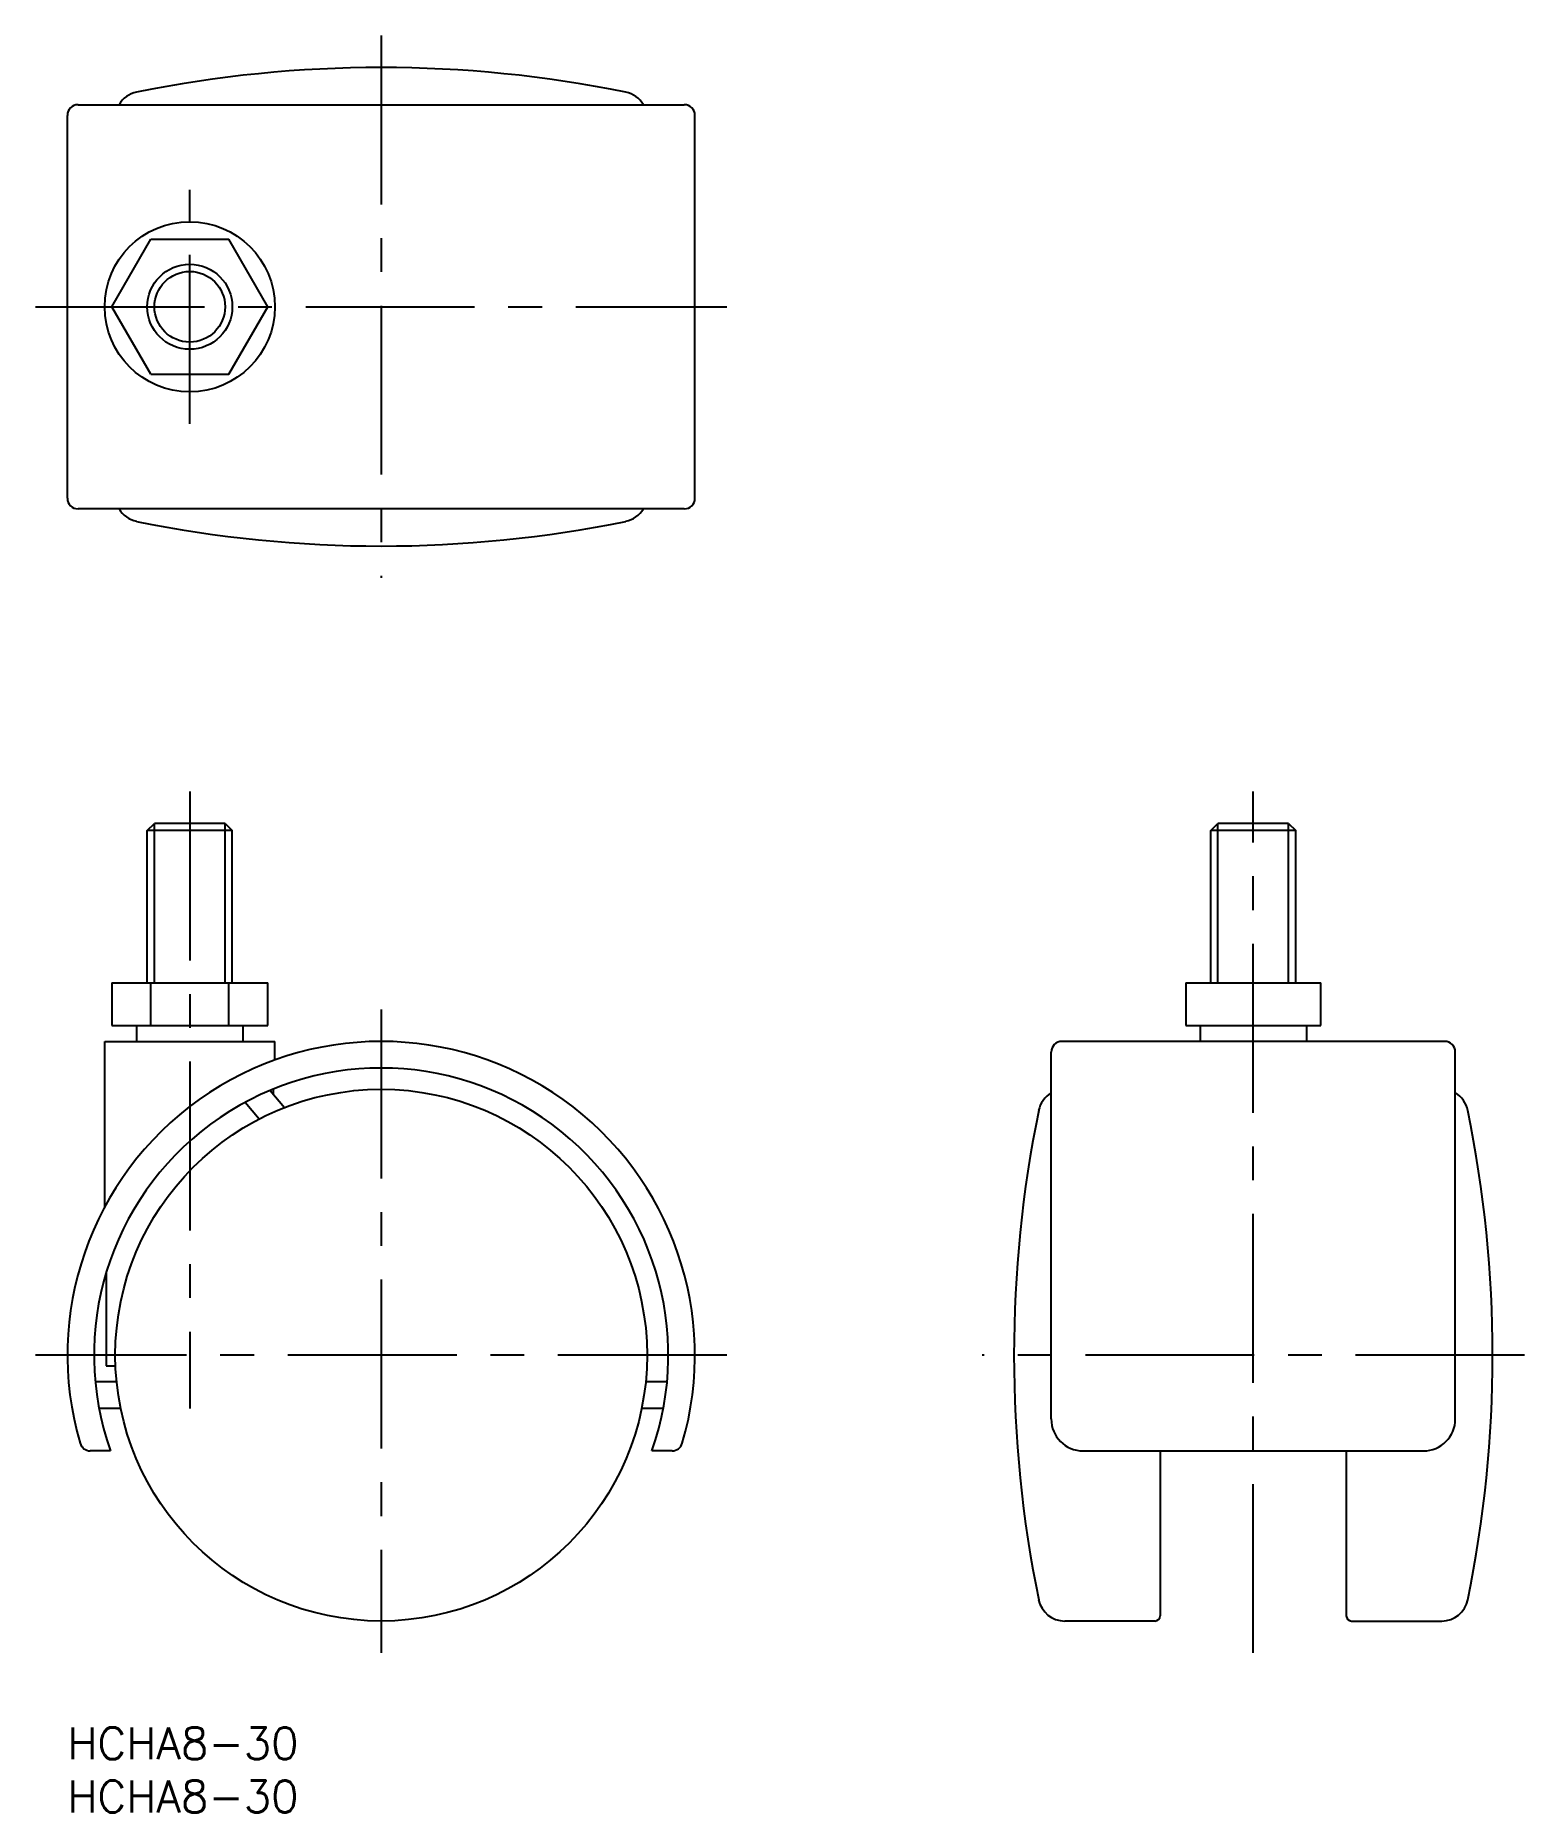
# Model space of a CAD drawing. Extents: x -3 to 137, y -8 to 159.
import ezdxf

# ---------------------------------------------------------------- set-up
doc = ezdxf.new("R2010")
doc.units = 0
doc.header["$LTSCALE"] = 0.5
doc.linetypes.add('CENTER', pattern=[50.8, 31.75, -6.35, 6.35, -6.35])
for name, color, linetype in [('MSM_CENTER', 1, 'CENTER'), ('MSM_CONTINUOUS', 7, 'CONTINUOUS'), ('MSM_NARROW', 5, 'CONTINUOUS'), ('MSM_PART_NUMBER', 7, 'CONTINUOUS')]:
    doc.layers.add(name, color=color, linetype=linetype)
doc.styles.get("Standard").update_dxf_attribs({"font": 'txt.shx', "height": 3, "bigfont": 'bigfont.shx'})

# ---------------------------------------------------------------- blocks, each defined once
blk = doc.blocks.new('*U2')
at = {"layer": 'MSM_PART_NUMBER'}
blk.add_text('HCHA8-30', height=3, dxfattribs=at).set_placement((0, -3))
blk = doc.blocks.new('*U3')
at = {"layer": 'MSM_PART_NUMBER'}
blk.add_text('HCHA8-30', height=3, dxfattribs=at).set_placement((0, -8))

msp = doc.modelspace()

# ---------------------------------------------------------------- linework, layer by layer
at = {"layer": 'MSM_CENTER'}
for p, q in [((29.5, 159.08), (29.5, 108.08)), ((11.5, 122.58), (11.5, 144.58)), ((-3, 133.58), (62, 133.58)), ((11.5, 88), (11.5, 30)), ((111.5, 7), (111.5, 88)), ((29.5, 67.5), (29.5, 7)), ((62, 35), (-3, 35)), ((137, 35), (86, 35))]:
    msp.add_line(p, q, dxfattribs=at)
at = {"layer": 'MSM_CONTINUOUS'}
for p, q in [((1, 152.58), (58, 152.58)), ((0, 115.58), (0, 151.58)), ((59, 115.58), (59, 151.58)), ((4.17, 133.58), (7.84, 139.93)), ((7.84, 139.93), (15.16, 139.93)), ((18.83, 133.58), (15.16, 139.93)), ((7.84, 127.23), (4.17, 133.58)), ((15.16, 127.23), (18.83, 133.58)), ((7.84, 127.23), (15.16, 127.23)), ((58, 114.58), (1, 114.58)), ((7.5, 84.32), (8.18, 85)), ((7.5, 70), (7.5, 84.32)), ((15.5, 84.32), (7.5, 84.32)), ((14.82, 85), (8.18, 85)), ((14.82, 85), (15.5, 84.32)), ((15.5, 70), (15.5, 84.32)), ((107.5, 84.32), (108.18, 85)), ((107.5, 70), (107.5, 84.32)), ((115.5, 84.32), (107.5, 84.32)), ((114.82, 85), (108.18, 85)), ((114.82, 85), (115.5, 84.32)), ((115.5, 70), (115.5, 84.32)), ((4.17, 70), (18.83, 70)), ((4.17, 70), (4.17, 66)), ((7.84, 66), (7.84, 70)), ((15.16, 66), (15.16, 70)), ((18.83, 66), (18.83, 70)), ((105.15, 70), (105.15, 66)), ((105.15, 70), (117.85, 70)), ((111.5, 66), (111.5, 70)), ((117.85, 66), (117.85, 70)), ((4.17, 66), (18.83, 66)), ((6.5, 66), (6.5, 64.5)), ((16.5, 66), (16.5, 64.5)), ((105.15, 66), (117.85, 66)), ((106.5, 66), (106.5, 64.5)), ((116.5, 66), (116.5, 64.5)), ((3.5, 64.5), (19.5, 64.5)), ((3.5, 48.94), (3.5, 64.5)), ((19.5, 62.75), (19.5, 64.5)), ((92.5, 29), (92.5, 63.5)), ((129.5, 64.5), (93.5, 64.5)), ((130.5, 29), (130.5, 63.5)), ((16.72, 58.78), (18.04, 57.22)), ((19.05, 59.9), (20.4, 58.29)), ((19.36, 59.53), (19.36, 60.02)), ((3.64, 42.77), (3.64, 34)), ((3.64, 34), (4.52, 34)), ((4.63, 32.5), (2.62, 32.5)), ((56.38, 32.5), (54.37, 32.5)), ((5.01, 30), (2.97, 30)), ((56.03, 30), (53.99, 30)), ((4.04, 26), (2.15, 26)), ((56.85, 26), (54.96, 26)), ((95.5, 26), (127.5, 26)), ((102.75, 26), (102.75, 10.5)), ((120.25, 26), (120.25, 10.5)), ((102.25, 10), (93.77, 10)), ((120.75, 10), (129.23, 10))]:
    msp.add_line(p, q, dxfattribs=at)
for centre, radius in [((11.5, 133.58), 8), ((11.5, 133.58), 4), ((29.5, 35), 25)]:
    msp.add_circle(centre, radius, dxfattribs=at)
for centre, radius, start, end in [((29.5, 41.08), 115, 78.463, 101.537), ((7, 151.31), 2.5, 101.537, 149.3905), ((52, 151.31), 2.5, 30.6095, 78.463), ((1, 151.58), 1, 90, 180), ((58, 151.58), 1, 0, 90), ((1, 115.58), 1, 180, 270), ((58, 115.58), 1, 270, 0), ((7, 115.86), 2.5, 210.6095, 258.463), ((52, 115.86), 2.5, 281.537, 329.3905), ((29.5, 226.08), 115, 258.463, 281.537), ((29.5, 35), 29.5, 343.6979, 196.3021), ((93.5, 63.5), 1, 90, 180), ((129.5, 63.5), 1, 0, 90), ((29.5, 35), 27, 340.5288, 199.4712), ((93.77, 57.5), 2.5, 120.6095, 168.463), ((129.23, 57.5), 2.5, 11.537, 59.3905), ((204, 35), 115, 168.463, 191.537), ((19, 35), 115, 348.463, 11.537), ((95.5, 29), 3, 180, 270), ((127.5, 29), 3, 270, 0), ((2.15, 27), 1, 196.3021, 270), ((56.85, 27), 1, 270, 343.6979), ((93.77, 12.5), 2.5, 191.537, 270), ((129.23, 12.5), 2.5, 270, 348.463), ((102.25, 10.5), 0.5, 270, 0), ((120.75, 10.5), 0.5, 180, 270)]:
    msp.add_arc(centre, radius, start, end, dxfattribs=at)
at = {"layer": 'MSM_NARROW'}
for p, q in [((8.18, 70), (8.18, 85)), ((14.82, 70), (14.82, 85)), ((108.18, 70), (108.18, 85)), ((114.82, 70), (114.82, 85))]:
    msp.add_line(p, q, dxfattribs=at)
msp.add_circle((11.5, 133.58), 3.32, dxfattribs=at)

# ---------------------------------------------------------------- block references
at = {"layer": 'MSM_CONTINUOUS'}
for name in ['*U2', '*U3']:
    msp.add_blockref(name, (0, 0), dxfattribs=at)

doc.saveas('drawing.dxf')
